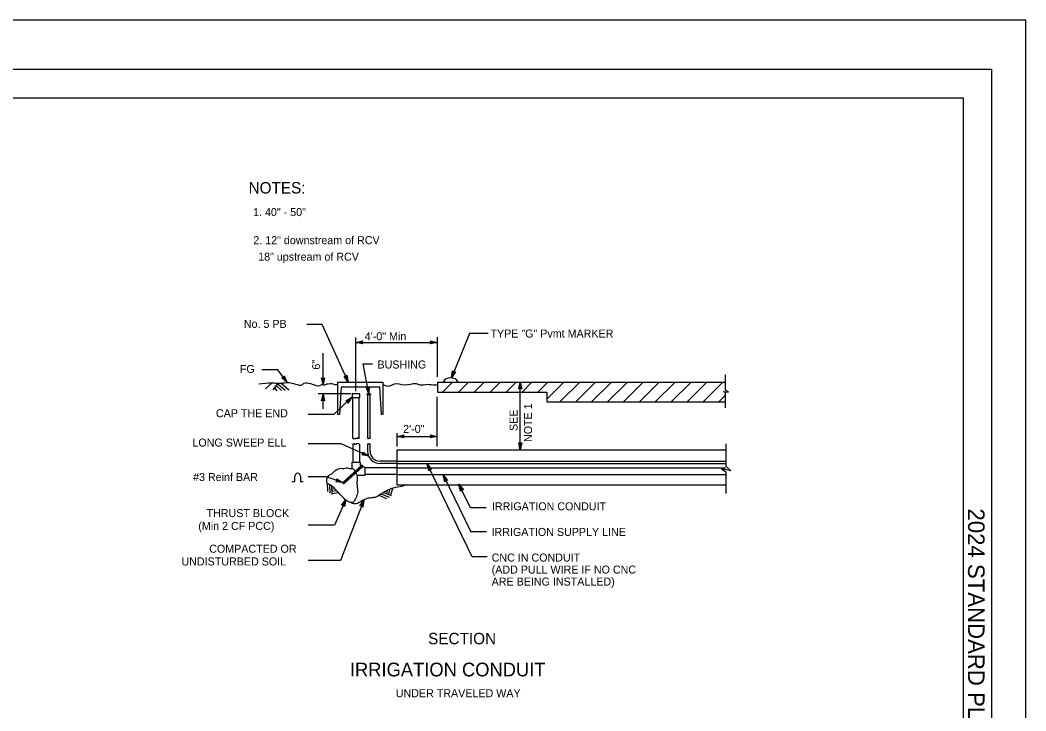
# Model space of a CAD drawing. Extents: x -893 to 867, y -474 to 712.
# Drawn here: x -13 to 867, y 108 to 712 of the extents above; entities that cross this region are included whole.
import ezdxf

# ---------------------------------------------------------------- set-up
doc = ezdxf.new("R2010")
doc.units = 0
for name, color, linetype in [('10 Sheet Format', 7, 'Continuous'), ('56 Stage 3 Anno', 7, 'Continuous'), ('57 Undefined', 7, 'Continuous'), ('59 Sndwall Anno', 7, 'Continuous'), ('60 Nongeo Data', 7, 'Continuous'), ('border_PLOTTING-ELEMENTS', 7, 'Continuous'), ('border_rw_22x34_Cut_Lines', 7, 'Continuous'), ('border_SHEET', 7, 'Continuous'), ('border_WITHIN-BORDER-anno', 7, 'Continuous')]:
    doc.layers.add(name, color=color, linetype=linetype)

# ---------------------------------------------------------------- blocks, each defined once
blk = doc.blocks.new('AHT')
at = {"layer": '10 Sheet Format'}
for p, q in [((-5.9055, 1.3189), (-5.9055, 1.3189)), ((0, 0), (0, 0)), ((-5.9055, -1.3091), (-5.9055, -1.3091))]:
    blk.add_line(p, q, dxfattribs=at)
blk.add_lwpolyline([(-5.9055, 1.3189), (0, 0), (-5.9059, -1.3094), (-5.6957, -0.9602), (-1.3693, -0.0035), (-5.6968, 0.9693), (-5.4886, 0.6205), (-2.7193, 0.002), (-5.4858, -0.6114), (-5.2756, -0.2622), (-4.0791, 0.0031), (-5.2799, 0.2713), (-5.1181, 0), (-5.9059, -1.3094), (-5.1181, 0)], close=True, dxfattribs=at)

msp = doc.modelspace()

# ---------------------------------------------------------------- linework, layer by layer
at = {"layer": '56 Stage 3 Anno'}
for p, q in [((237.28, 446.11), (250.45, 446.11)), ((250.45, 446.11), (273.66, 395.28)), ((280.21, 430.08), (286.21, 431.41)), ((280.39, 387.54), (280.39, 434.4)), ((286.21, 431.41), (285.41, 430.08)), ((286.21, 431.41), (286.21, 431.41)), ((346.45, 430.08), (345.65, 431.42)), ((345.65, 431.42), (345.65, 431.42)), ((345.65, 431.42), (351.65, 430.08)), ((351.66, 399.84), (351.66, 434.6)), ((379.72, 437.86), (363.94, 399.21)), ((395.97, 437.86), (379.72, 437.86)), ((280.21, 430.08), (351.65, 430.08)), ((286.21, 428.74), (280.21, 430.08)), ((280.21, 430.08), (280.21, 430.08)), ((285.99, 429.09), (281.59, 430.08)), ((281.6, 430.08), (285.98, 431.05)), ((282.97, 430.08), (285.8, 430.7)), ((285.76, 429.45), (282.97, 430.08)), ((284.36, 430.08), (285.56, 430.34)), ((285.58, 429.8), (284.36, 430.08)), ((285.41, 430.08), (286.21, 428.74)), ((286.21, 428.74), (286.21, 428.74)), ((351.65, 430.08), (345.65, 428.75)), ((345.65, 428.75), (346.45, 430.08)), ((345.65, 428.75), (345.65, 428.75)), ((345.86, 431.06), (350.27, 430.08)), ((350.26, 430.08), (345.88, 429.11)), ((348.88, 430.08), (346.06, 429.46)), ((346.1, 430.7), (348.88, 430.08)), ((346.27, 430.36), (347.5, 430.08)), ((347.5, 430.08), (346.29, 429.81)), ((351.65, 430.08), (351.65, 430.08)), ((251.64, 393.11), (251.64, 420.55)), ((212.11, 406.09), (198.16, 406.09)), ((220.08, 395.03), (212.11, 406.09)), ((286.74, 411.38), (294.95, 411.38)), ((291.6, 385.1), (286.74, 411.36)), ((363.94, 399.21), (364.97, 405.27)), ((364.46, 400.5), (365.22, 404.91)), ((364.97, 405.27), (364.97, 405.27)), ((364.97, 405.27), (365.9, 404.02)), ((215.49, 399.12), (217.04, 399.25)), ((220.08, 395.03), (215.49, 399.12)), ((215.49, 399.12), (215.49, 399.12)), ((219.26, 396.16), (215.92, 399.14)), ((218.47, 397.27), (216.31, 399.2)), ((217.66, 398.39), (216.74, 399.22)), ((217.04, 399.25), (217.66, 400.68)), ((217.16, 399.55), (217.66, 398.39)), ((217.34, 399.9), (218.47, 397.27)), ((217.5, 400.3), (219.27, 396.15)), ((217.66, 400.68), (217.66, 400.68)), ((217.66, 400.68), (220.08, 395.03)), ((251.64, 393.11), (250.31, 399.11)), ((250.31, 399.11), (250.31, 399.11)), ((250.31, 399.11), (251.64, 398.31)), ((251.63, 394.5), (250.67, 398.87)), ((251.64, 395.87), (251.01, 398.7)), ((251.64, 397.25), (251.37, 398.46)), ((251.64, 398.31), (252.98, 399.11)), ((252.98, 399.11), (251.64, 393.11)), ((252.62, 398.89), (251.64, 394.49)), ((252.26, 398.66), (251.64, 395.87)), ((251.91, 398.48), (251.64, 397.25)), ((252.98, 399.11), (252.98, 399.11)), ((273.66, 395.28), (269.96, 400.19)), ((269.96, 400.19), (269.96, 400.19)), ((269.96, 400.19), (271.5, 400.01)), ((273.08, 396.55), (270.39, 400.12)), ((272.52, 397.8), (270.77, 400.11)), ((271.95, 399.05), (271.2, 400.04)), ((271.5, 400.01), (272.39, 401.3)), ((271.68, 400.29), (271.95, 399.05)), ((271.93, 400.59), (272.52, 397.8)), ((272.16, 400.95), (273.09, 396.54)), ((272.39, 401.3), (272.39, 401.3)), ((272.39, 401.3), (273.66, 395.28)), ((367.45, 404.26), (363.94, 399.21)), ((363.94, 399.21), (363.94, 399.21)), ((367.03, 404.19), (364.46, 400.49)), ((364.98, 401.77), (365.47, 404.62)), ((366.61, 404.11), (364.98, 401.77)), ((365.51, 403.05), (365.72, 404.27)), ((366.23, 404.08), (365.51, 403.05)), ((365.9, 404.02), (367.45, 404.26)), ((367.45, 404.26), (367.45, 404.26)), ((220.08, 395.03), (220.08, 395.03)), ((251.64, 393.11), (251.64, 393.11)), ((273.66, 395.28), (273.66, 395.28)), ((291.6, 385.1), (289.2, 390.76)), ((289.2, 390.76), (289.2, 390.76)), ((289.2, 390.76), (290.65, 390.21)), ((291.34, 386.47), (289.59, 390.59)), ((291.1, 387.81), (289.97, 390.48)), ((290.85, 389.17), (290.36, 390.31)), ((290.65, 390.21), (291.82, 391.24)), ((290.89, 390.43), (290.85, 389.17)), ((291.2, 390.67), (291.1, 387.81)), ((291.51, 390.96), (291.35, 386.45)), ((291.82, 391.24), (291.6, 385.1)), ((291.82, 391.24), (291.82, 391.24)), ((410.05, 395.34), (427.65, 395.34)), ((424.15, 336.2), (424.15, 395.34)), ((275.93, 384.98), (247.33, 384.98)), ((250.3, 378.89), (251.64, 384.89)), ((251.64, 379.69), (250.3, 378.89)), ((250.3, 378.89), (250.3, 378.89)), ((250.65, 379.11), (251.64, 383.51)), ((251.01, 379.34), (251.63, 382.13)), ((251.36, 379.52), (251.63, 380.75)), ((251.63, 382.13), (252.26, 379.31)), ((251.63, 380.75), (251.9, 379.54)), ((251.64, 372.08), (251.64, 384.89)), ((251.64, 384.89), (251.64, 384.89)), ((251.64, 384.89), (252.97, 378.89)), ((251.64, 383.5), (252.61, 379.13)), ((252.97, 378.89), (251.64, 379.69)), ((252.97, 378.89), (252.97, 378.89)), ((276.71, 382.15), (260.93, 367.04)), ((271.45, 378.97), (276.71, 382.15)), ((272.95, 378.55), (271.45, 378.97)), ((271.45, 378.97), (271.45, 378.97)), ((271.85, 378.86), (275.71, 381.19)), ((272.27, 378.76), (274.71, 380.24)), ((272.64, 378.63), (273.71, 379.28)), ((273.3, 377.04), (272.95, 378.55)), ((273.71, 379.28), (273.03, 378.25)), ((274.71, 380.24), (273.11, 377.83)), ((275.71, 381.18), (273.22, 377.46)), ((276.71, 382.15), (273.3, 377.04)), ((276.71, 382.15), (276.71, 382.15)), ((291.6, 385.1), (291.6, 385.1)), ((351.57, 339.14), (351.57, 382.38)), ((273.3, 377.04), (273.3, 377.04)), ((260.93, 367.04), (238.64, 367.04)), ((316.34, 339.06), (316.34, 350.75)), ((316.34, 347.84), (322.34, 349.17)), ((316.34, 347.84), (351.56, 347.84)), ((322.34, 346.5), (316.34, 347.84)), ((316.34, 347.84), (316.34, 347.84)), ((322.12, 346.86), (317.72, 347.84)), ((317.73, 347.85), (322.1, 348.81)), ((319.1, 347.84), (321.92, 348.47)), ((321.88, 347.22), (319.1, 347.84)), ((320.48, 347.84), (321.69, 348.11)), ((321.71, 347.57), (320.48, 347.84)), ((322.34, 349.17), (321.54, 347.84)), ((321.54, 347.84), (322.34, 346.5)), ((322.34, 349.17), (322.34, 349.17)), ((322.34, 346.5), (322.34, 346.5)), ((346.36, 347.84), (345.56, 349.18)), ((345.56, 349.18), (345.56, 349.18)), ((345.56, 349.18), (351.56, 347.84)), ((351.56, 347.84), (345.56, 346.51)), ((345.56, 346.51), (346.36, 347.84)), ((345.56, 346.51), (345.56, 346.51)), ((345.78, 348.83), (350.18, 347.84)), ((350.17, 347.84), (345.79, 346.87)), ((348.8, 347.85), (345.97, 347.22)), ((346.01, 348.47), (348.8, 347.85)), ((346.19, 348.12), (347.42, 347.85)), ((347.42, 347.85), (346.21, 347.58)), ((351.56, 347.84), (351.56, 347.84)), ((267.48, 341.45), (238.64, 341.45)), ((291.58, 330.42), (267.48, 341.45)), ((416.86, 336.2), (427.65, 336.2)), ((285.57, 331.71), (286.85, 332.59)), ((291.58, 330.42), (285.57, 331.71)), ((285.57, 331.71), (285.57, 331.71)), ((290.31, 331), (285.93, 331.94)), ((289.07, 331.57), (286.24, 332.18)), ((287.81, 332.15), (286.6, 332.41)), ((286.85, 332.59), (286.68, 334.14)), ((286.68, 334.14), (286.68, 334.14)), ((286.68, 334.14), (291.58, 330.42)), ((286.73, 333.72), (290.33, 331)), ((286.79, 333.3), (289.07, 331.57)), ((286.81, 332.91), (287.81, 332.15)), ((291.58, 330.42), (291.58, 330.42)), ((382.21, 242.4), (342.75, 323.84)), ((344.16, 317.86), (342.75, 323.84)), ((342.75, 323.84), (342.75, 323.84)), ((342.75, 323.84), (346.57, 319.02)), ((344.39, 318.21), (343.36, 322.6)), ((343.36, 322.59), (346.14, 319.08)), ((344.61, 318.58), (343.96, 321.36)), ((343.96, 321.36), (345.75, 319.09)), ((345.02, 319.17), (344.16, 317.86)), ((344.16, 317.86), (344.16, 317.86)), ((344.85, 318.89), (344.56, 320.11)), ((344.56, 320.11), (345.33, 319.14)), ((346.57, 319.02), (345.02, 319.17)), ((346.57, 319.02), (346.57, 319.02)), ((254.71, 312.54), (238.64, 312.54)), ((268.74, 307.44), (254.71, 312.54)), ((262.65, 308.24), (263.85, 309.22)), ((268.74, 307.44), (262.65, 308.24)), ((262.65, 308.24), (262.65, 308.24)), ((267.43, 307.91), (262.99, 308.5)), ((266.14, 308.38), (263.28, 308.76)), ((263.85, 309.22), (263.56, 310.75)), ((263.56, 310.75), (263.56, 310.75)), ((263.56, 310.75), (268.74, 307.44)), ((264.85, 308.86), (263.62, 309.02)), ((263.64, 310.34), (267.44, 307.91)), ((263.74, 309.92), (266.14, 308.38)), ((263.79, 309.54), (264.85, 308.86)), ((356.61, 314.2), (380.77, 264.33)), ((358.02, 308.21), (356.61, 314.2)), ((356.61, 314.2), (356.61, 314.2)), ((356.61, 314.2), (360.42, 309.38)), ((358.25, 308.56), (357.21, 312.95)), ((357.22, 312.95), (360, 309.43)), ((358.47, 308.93), (357.81, 311.71)), ((357.81, 311.71), (359.61, 309.44)), ((358.88, 309.52), (358.02, 308.21)), ((358.02, 308.21), (358.02, 308.21)), ((358.7, 309.24), (358.41, 310.47)), ((358.41, 310.47), (359.18, 309.5)), ((360.42, 309.38), (358.88, 309.52)), ((360.42, 309.38), (360.42, 309.38)), ((268.74, 307.44), (268.74, 307.44)), ((380.48, 285.4), (370.53, 305.94)), ((371.94, 299.96), (370.53, 305.94)), ((370.53, 305.94), (370.53, 305.94)), ((370.53, 305.94), (374.34, 301.12)), ((372.16, 300.31), (371.13, 304.7)), ((371.13, 304.69), (373.91, 301.17)), ((372.38, 300.67), (371.73, 303.45)), ((371.73, 303.45), (373.52, 301.18)), ((372.79, 301.26), (371.94, 299.96)), ((371.94, 299.96), (371.94, 299.96)), ((372.62, 300.98), (372.33, 302.21)), ((372.33, 302.21), (373.1, 301.24)), ((374.34, 301.12), (372.79, 301.26)), ((374.34, 301.12), (374.34, 301.12)), ((271.5, 292.59), (261.58, 270.21)), ((287.28, 292.12), (266.93, 239.38)), ((267.84, 287.65), (271.5, 292.59)), ((268.26, 287.7), (270.94, 291.33)), ((270.94, 291.32), (270.05, 286.92)), ((271.5, 292.59), (270.28, 286.56)), ((271.5, 292.59), (271.5, 292.59)), ((283.87, 287.01), (287.28, 292.12)), ((284.28, 287.08), (286.78, 290.84)), ((286.78, 290.82), (286.11, 286.4)), ((287.28, 292.12), (286.36, 286.05)), ((287.28, 292.12), (287.28, 292.12)), ((269.39, 287.83), (267.84, 287.65)), ((267.84, 287.65), (267.84, 287.65)), ((268.68, 287.77), (270.38, 290.06)), ((269.07, 287.79), (269.82, 288.8)), ((270.28, 286.56), (269.39, 287.83)), ((269.82, 288.8), (269.57, 287.59)), ((270.38, 290.06), (269.81, 287.23)), ((270.28, 286.56), (270.28, 286.56)), ((285.4, 287.27), (283.87, 287.01)), ((283.87, 287.01), (283.87, 287.01)), ((284.7, 287.17), (286.28, 289.55)), ((285.08, 287.21), (285.78, 288.26)), ((286.36, 286.05), (285.4, 287.27)), ((285.78, 288.26), (285.6, 287.03)), ((286.28, 289.55), (285.85, 286.69)), ((286.36, 286.05), (286.36, 286.05)), ((394.26, 285.4), (380.48, 285.4)), ((261.58, 270.21), (238.64, 270.21)), ((394.68, 264.33), (380.77, 264.33)), ((266.93, 239.38), (238.64, 239.38)), ((395.25, 242.4), (382.21, 242.4))]:
    msp.add_line(p, q, dxfattribs=at)
at = {"layer": '57 Undefined'}
for p, q in [((224.55, 308.31), (226.97, 308.31)), ((226.97, 308.31), (226.97, 313.15)), ((231.81, 313.15), (231.81, 308.31)), ((231.81, 308.31), (234.23, 308.31))]:
    msp.add_line(p, q, dxfattribs=at)
msp.add_arc((229.39, 313.15), 2.42, 0, 180, dxfattribs=at)
at = {"layer": '59 Sndwall Anno'}
for p, q in [((206.99, 394.64), (201.29, 389.56)), ((212.4, 394.6), (207.7, 388.62)), ((209.2, 390.33), (211.26, 387.8)), ((210.76, 392.05), (215.16, 388.04)), ((211.93, 393.7), (218.38, 388.4)), ((214.59, 394.57), (221.8, 388.64)), ((356.1, 386.65), (364.8, 395.34)), ((370.02, 386.65), (378.72, 395.34)), ((383.94, 386.65), (392.64, 395.34)), ((397.86, 386.65), (406.55, 395.34)), ((411.78, 386.65), (420.47, 395.34)), ((425.7, 386.65), (434.39, 395.34)), ((439.62, 386.65), (448.31, 395.34)), ((447.28, 380.38), (462.23, 395.34)), ((458.77, 377.95), (476.15, 395.34)), ((472.69, 377.95), (490.07, 395.34)), ((486.61, 377.95), (503.99, 395.34)), ((500.53, 377.95), (517.91, 395.34)), ((514.44, 377.95), (531.83, 395.34)), ((528.36, 377.95), (545.75, 395.34)), ((542.28, 377.95), (559.67, 395.34)), ((556.2, 377.95), (573.59, 395.34)), ((570.12, 377.95), (587.51, 395.34)), ((584.04, 377.95), (601.43, 395.34)), ((597.96, 377.95), (603.86, 383.85)), ((255.16, 306.8), (255.46, 299.56)), ((257.1, 305.39), (257.39, 298.15)), ((259.05, 304.35), (259.34, 297.11)), ((261.84, 301.94), (259.21, 301.52)), ((263.22, 300.19), (259.35, 299.58)), ((307.61, 300.21), (306.97, 297.84)), ((309.82, 300.96), (308.8, 297.18)), ((312.29, 302.07), (310.75, 296.34)), ((265.23, 298.39), (259.37, 297.46)), ((300.5, 296.3), (307.24, 293.62)), ((302.58, 297.49), (309.31, 294.81)), ((304.67, 298.71), (311.06, 296.17))]:
    msp.add_line(p, q, dxfattribs=at)
at = {"layer": '60 Nongeo Data'}
for p, q in [((603.86, 395.36), (603.86, 401.57)), ((351.66, 395.34), (351.66, 386.65)), ((351.66, 395.34), (603.86, 395.34)), ((603.86, 388.32), (603.86, 395.34)), ((606.21, 386.42), (603.86, 388.32)), ((283.78, 385.01), (277, 385.01)), ((277, 385.01), (277, 381.88)), ((277, 381.88), (283.78, 381.88)), ((277.54, 346.25), (277.54, 381.87)), ((283.32, 346.19), (283.32, 381.88)), ((283.78, 381.88), (283.78, 385.01)), ((290.62, 384.17), (290.62, 346.24)), ((292.74, 346.24), (292.74, 384.17)), ((351.66, 386.65), (447.28, 386.65)), ((447.28, 386.65), (447.28, 377.95)), ((603.86, 385.61), (602.05, 386.97)), ((602.05, 386.97), (606.21, 386.42)), ((603.86, 377.95), (603.86, 385.61)), ((447.28, 377.95), (603.86, 377.95)), ((603.86, 372.77), (603.86, 377.97)), ((277.56, 341.17), (277.56, 325.18)), ((283.36, 341.17), (283.36, 325.18)), ((290.62, 341.17), (290.62, 334.69)), ((292.74, 334.89), (292.74, 341.17)), ((604.11, 341.44), (604.11, 321.86)), ((316.24, 326.2), (301.43, 326.2)), ((316.3, 326.2), (603.86, 326.2)), ((285.12, 322.44), (269.1, 307.67)), ((270.13, 306.55), (286.15, 321.32)), ((276.76, 325.17), (284.12, 325.17)), ((276.76, 325.17), (276.76, 319.73)), ((284.12, 325.17), (284.12, 321.52)), ((288.27, 320.96), (285.78, 320.96)), ((288.27, 320.96), (288.27, 313.67)), ((316.24, 320.23), (288.27, 320.23)), ((316.24, 324.08), (301.43, 324.08)), ((316.24, 320.23), (603.86, 320.23)), ((316.32, 324.07), (603.86, 324.07)), ((608.38, 317.74), (600.36, 319.5)), ((600.36, 319.5), (604.11, 316.8)), ((604.11, 321.86), (608.38, 317.74)), ((288.27, 313.67), (281.32, 313.67)), ((316.19, 314.44), (288.27, 314.44)), ((316.19, 314.44), (603.86, 314.44)), ((604.11, 316.8), (604.11, 297.95))]:
    msp.add_line(p, q, dxfattribs=at)
for points in [[(302.75, 367.11), (301.14, 391), (284.33, 391), (267.49, 391), (265.88, 367.11), (264.63, 367.11), (264.63, 395.32), (284.31, 395.32), (304, 395.32), (304, 367.11), (302.75, 367.11)], [(603.86, 335.92), (316.24, 335.92), (316.24, 305.57), (603.86, 305.57)], [(280.71, 316.31), (279.64, 317.38)], [(281.03, 316.6), (279.96, 317.67)], [(281.67, 317.2), (280.6, 318.26)], [(281.99, 317.49), (280.92, 318.56)], [(282.63, 318.08), (281.56, 319.15)], [(282.95, 318.37), (281.88, 319.45)], [(283.59, 318.96), (282.52, 320.03)], [(283.91, 319.26), (282.84, 320.33)], [(284.55, 319.85), (283.48, 320.92)], [(284.87, 320.14), (283.8, 321.21)], [(285.51, 320.73), (284.44, 321.8)], [(285.83, 321.03), (284.76, 322.1)], [(286.37, 321.72), (285.47, 322.62)], [(271.12, 307.47), (270.05, 308.53)], [(271.44, 307.76), (270.37, 308.83)], [(272.08, 308.35), (271.01, 309.42)], [(272.4, 308.65), (271.33, 309.72)], [(273.04, 309.23), (271.97, 310.31)], [(273.36, 309.53), (272.28, 310.6)], [(274, 310.12), (272.93, 311.19)], [(274.32, 310.41), (273.24, 311.48)], [(274.96, 311), (273.88, 312.08)], [(275.27, 311.3), (274.21, 312.37)], [(275.92, 311.89), (274.84, 312.96)], [(276.23, 312.18), (275.17, 313.25)], [(276.87, 312.77), (275.8, 313.84)], [(277.2, 313.07), (276.13, 314.14)], [(277.84, 313.65), (276.76, 314.73)], [(278.16, 313.95), (277.08, 315.02)], [(278.79, 314.54), (277.72, 315.61)], [(279.12, 314.84), (278.04, 315.91)], [(279.76, 315.43), (278.68, 316.5)], [(280.07, 315.72), (279, 316.79)]]:
    msp.add_lwpolyline(points, dxfattribs=at)
msp.add_lwpolyline([(290.26, 384.17), (290.26, 385.01), (292.97, 385.01), (292.97, 384.17)], close=True, dxfattribs=at)
msp.add_circle((269.62, 307.11), 0.761, dxfattribs=at)
for centre, radius, start, end in [((363.24, 391.42), 7.73, 30.58464, 149.41579), ((257.78, 375.98), 17.77, 80.10944, 100.44668), ((301.43, 334.89), 10.81, 180, 270), ((301.43, 334.89), 8.69, 180, 270), ((285.63, 321.87), 0.76, 313.41629, 131.94691)]:
    msp.add_arc(centre, radius, start, end, dxfattribs=at)
for centre, major_axis, ratio, start_param, end_param in [((278.95, 346.21), (-1.41, 0.04), 0.246809, 0, 3.141593), ((291.15, 346.24), (-0.531, 0), 0.28991, 0, 3.141593), ((281.95, 341.16), (-1.41, -0.01), 0.236555, 3.141593, 6.283185), ((292.21, 341.17), (0.531, 0), 0.28991, 0, 3.141593)]:
    msp.add_ellipse(centre, major_axis=major_axis, ratio=ratio, start_param=start_param, end_param=end_param, dxfattribs=at)
for centre, major_axis, ratio in [((281.85, 346.18), (-1.47, -0.01), 0.24773), ((292.21, 346.24), (-0.531, 0), 0.28991), ((279.06, 341.18), (-1.47, -0.01), 0.24773), ((291.15, 341.17), (0.531, 0), 0.28991)]:
    msp.add_ellipse(centre, major_axis=major_axis, ratio=ratio, dxfattribs=at)
for points in [[(195.53, 393.79), (206.99, 394.64), (213.13, 394.46), (219.52, 394.91), (224.63, 394.49), (228.9, 393.13), (233.06, 393.02), (235.16, 394.42), (240.49, 394.08), (243.91, 392.99), (247.96, 392.17), (250.68, 393.21), (253.13, 392.89), (254.63, 393.49)], [(260.84, 393.49), (262.31, 393.19), (264.39, 393.4)], [(303.88, 393.31), (310, 391.99), (313.88, 393.76), (322.89, 392.86), (333.02, 393.99), (336.34, 392.99), (342.66, 393.41), (349.59, 392.93), (351.46, 393.16)], [(280.23, 315.86), (281.46, 313.45), (281.49, 311.21), (281.31, 308.55), (281.14, 307.09), (281.33, 305.31), (281.37, 303.28), (281.86, 300.65), (281.01, 295.72), (279.91, 293.16), (277.96, 290.45), (274.41, 290.41), (268.77, 294.69), (261.18, 302.78), (258.39, 304.97), (255.28, 306.91), (254.95, 310.35), (256.62, 313.5), (259.19, 315.21), (262.82, 318.42), (267.53, 319.92), (269.67, 319.71), (272.24, 320.35), (275.53, 319.66), (276.99, 319.71), (278.8, 318.67), (279.69, 317.47)], [(324.31, 305.45), (321.3, 304.35), (312.83, 302.52), (302.93, 297.8), (297.81, 294.82), (293.81, 293.99)], [(294.28, 293.96), (293.81, 293.99), (288.69, 292.96), (284.24, 290.72), (280.52, 288.85), (276.25, 289.64)]]:
    msp.add_spline(points, degree=3, dxfattribs=at)
at = {"layer": 'border_PLOTTING-ELEMENTS'}
for points in [[(-893.45, -474.04), (866.55, -474.04), (866.55, 711.96), (-893.45, 711.96)], [(-863.45, 668.96), (836.55, 668.96), (836.55, -431.04), (-863.45, -431.04)]]:
    msp.add_lwpolyline(points, close=True, dxfattribs=at)
at = {"layer": 'border_rw_22x34_Cut_Lines'}
msp.add_lwpolyline([(-863.45, 668.96), (836.55, 668.96), (836.55, -431.04), (-863.45, -431.04)], close=True, dxfattribs=at)
at = {"layer": 'border_SHEET'}
for p, q in [((-813.45, 643.96), (811.55, 643.96)), ((811.55, 643.96), (811.55, -406.04))]:
    msp.add_line(p, q, dxfattribs=at)

# ---------------------------------------------------------------- block references
at = {"layer": '56 Stage 3 Anno', "xscale": 1.0169490944309927, "yscale": 1.0120609702088803}
for p, rotation in [((424.15, 395.34), 90), ((424.15, 336.2), -90)]:
    msp.add_blockref('AHT', p, dxfattribs=dict(at, rotation=rotation))

# ---------------------------------------------------------------- texts
at = {"layer": '56 Stage 3 Anno'}
for s, p in [('SEE', (421.83, 352.58)), ('NOTE 1', (434.43, 342.95))]:
    msp.add_text(s, height=7, rotation=90, dxfattribs=at).set_placement(p)
at = {"layer": '57 Undefined'}
for s, height, p in [('NOTES:', 10, (186.45, 560.29)), ('1. 40" - 50"', 7, (190.4, 540.56)), ('2. 12" downstream of RCV', 7, (190.6, 515.98)), ('   18" upstream of RCV', 7, (187.02, 501.54)), ('No. 5 PB', 7, (182.3, 442.78)), ('TYPE "G" Pvmt MARKER', 7, (398.09, 434.3)), ('4\'-0" Min', 7, (288.09, 431.96)), ('BUSHING', 7, (299.22, 407.23)), ('FG', 7, (178.86, 403.33)), ('CAP THE END', 7, (157.87, 364.63)), ('2\'-0"', 7, (321.68, 350.89)), ('LONG SWEEP ELL', 7, (137.32, 338.94)), ('#3 Reinf BAR', 7, (137.89, 308.82)), ('THRUST BLOCK', 7, (149.67, 277.24)), ('IRRIGATION CONDUIT', 7, (399.37, 283.19)), ('(Min 2 CF PCC)', 7, (142.47, 266.04)), ('IRRIGATION SUPPLY LINE', 7, (399.03, 260.78)), ('COMPACTED OR', 7, (151.99, 246.07)), ('UNDISTURBED SOIL', 7, (127.72, 234.96)), ('CNC IN CONDUIT', 7, (399.12, 238.35)), ('(ADD PULL WIRE IF NO CNC', 7, (399.12, 227.85)), ('ARE BEING INSTALLED)', 7, (399.12, 217.35)), ('SECTION', 10, (343.53, 166.01)), ('IRRIGATION CONDUIT', 12, (275.08, 137.92)), ('UNDER TRAVELED WAY', 7, (315.21, 119.71))]:
    msp.add_text(s, height=height, dxfattribs=at).set_placement(p)
msp.add_text('6" ', height=7, rotation=90, dxfattribs=at).set_placement((249.04, 406.26))
at = {"layer": 'border_WITHIN-BORDER-anno'}
msp.add_text('2024 STANDARD PLAN H8', height=14.5, rotation=270, dxfattribs=at).set_placement((815.92, 284.8))

doc.saveas('drawing.dxf')
